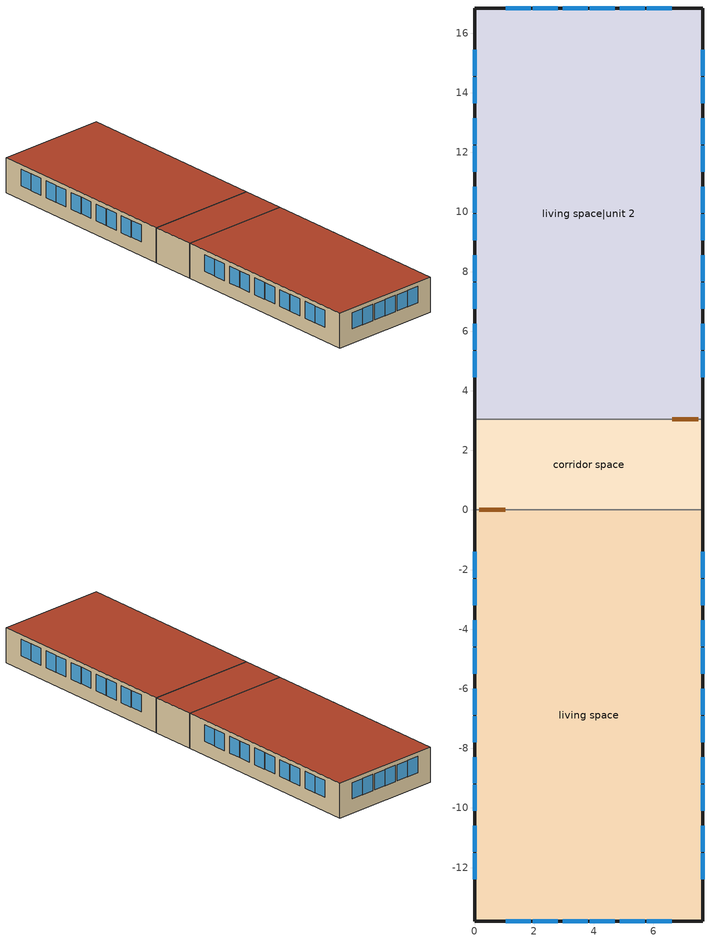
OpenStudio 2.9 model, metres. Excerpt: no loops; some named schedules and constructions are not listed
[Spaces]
living space
 floor foundation (FloorFndGrndFinSlab): 0,-13.8 0,0 7.66,0 7.66,-13.8 z0
 wall outside (WallExtInsFin): 0,0 0,-13.8 7.66,-13.8 7.66,0 z0:2.44
 wall adiabatic (WallIntFinUninsFin): 7.66,0 0,0 z0:2.44
 window (WindowConstruction): 1.05,-13.8 1.89,-13.8 / 1.95,-13.8 2.78,-13.8 / 2.96,-13.8 3.8,-13.8 / 3.86,-13.8 4.7,-13.8 / 4.88,-13.8 5.72,-13.8 / 5.78,-13.8 6.62,-13.8 z1.02:2.13; 0,-1.4 0,-2.27 / 0,-2.33 0,-3.2 / 0,-3.7 0,-4.57 / 0,-4.63 0,-5.5 / 0,-6 0,-6.87 / 0,-6.93 0,-7.8 / 0,-8.3 0,-9.17 / 0,-9.23 0,-10.1 / 0,-10.6 0,-11.47 / 0,-11.53 0,-12.4 / 7.66,-12.4 7.66,-11.53 / 7.66,-11.47 7.66,-10.6 / 7.66,-10.1 7.66,-9.23 / 7.66,-9.17 7.66,-8.3 / 7.66,-7.8 7.66,-6.93 / 7.66,-6.87 7.66,-6 / 7.66,-5.5 7.66,-4.63 / 7.66,-4.57 7.66,-3.7 / 7.66,-3.2 7.66,-2.33 / 7.66,-2.27 7.66,-1.4 z0.97:2.13
 roof outside (RoofFinInsExt): 7.66,-13.8 7.66,0 0,0 0,-13.8 z2.44
living space|unit 2
 floor foundation (FloorFndGrndFinSlab 1): 0,3.05 0,16.84 7.66,16.84 7.66,3.05 z0
 wall outside (WallExtInsFin): 7.66,3.05 7.66,16.84 0,16.84 0,3.05 z0:2.44
 wall adiabatic (WallIntFinUninsFin): 0,3.05 7.66,3.05 z0:2.44
 window (WindowConstruction): 6.62,16.84 5.78,16.84 / 5.72,16.84 4.88,16.84 / 4.7,16.84 3.86,16.84 / 3.8,16.84 2.96,16.84 / 2.78,16.84 1.95,16.84 / 1.89,16.84 1.05,16.84 z1.02:2.13; 0,15.44 0,14.57 / 0,14.51 0,13.64 / 0,13.15 0,12.28 / 0,12.21 0,11.34 / 0,10.85 0,9.98 / 0,9.92 0,9.04 / 0,8.55 0,7.68 / 0,7.62 0,6.75 / 0,6.25 0,5.38 / 0,5.32 0,4.45 / 7.66,4.45 7.66,5.32 / 7.66,5.38 7.66,6.25 / 7.66,6.75 7.66,7.62 / 7.66,7.68 7.66,8.55 / 7.66,9.04 7.66,9.92 / 7.66,9.98 7.66,10.85 / 7.66,11.34 7.66,12.21 / 7.66,12.28 7.66,13.15 / 7.66,13.64 7.66,14.51 / 7.66,14.57 7.66,15.44 z0.97:2.13
 roof outside (RoofFinInsExt): 7.66,3.05 7.66,16.84 0,16.84 0,3.05 z2.44
corridor space
 floor foundation (FloorFndGrndUnfinSlab): 0,0 0,3.05 7.66,3.05 7.66,0 z0
 wall outside (WallExtUninsUnfin): 0,3.05 0,0 / 7.66,0 7.66,3.05 z0:2.44
 wall adiabatic (WallIntUnfinUninsUnfin): 7.66,3.05 0,3.05 / 0,0 7.66,0 z0:2.44
 door inside (UninsDoor): 0.15,0 1.02,0 / 7.51,3.05 6.64,3.05 z0:2.13
 roof outside (RoofUnfinUninsExt): 7.66,0 7.66,3.05 0,3.05 0,0 z2.44
[Schedule:Rule]
res cd electric schedule allday ruleset3: Schedule Ruleset=res cd electric schedule; Rule Order=4; Day Schedule=res cd electric schedule allday3; Apply Sunday=Yes; Apply Monday=Yes; Apply Tuesday=Yes; Apply Wednesday=Yes; Apply Thursday=Yes; Apply Friday=Yes; Apply Saturday=Yes; Date Specification Type=SpecificDates; Specific Month 1=1; Specific Day 1=3; Specific Month 2=1; Specific Day 2=10; Specific Month 3=1; Specific Day 3=17; Specific Month 4=1; Specific Day 4=24; Specific Month 5=1; Specific Day 5=31; Specific Month 6=2; Specific Day 6=7; Specific Month 7=2; Specific Day 7=14; Specific Month 8=2; Specific Day 8=21; Specific Month 9=2; Specific Day 9=28; Specific Month 10=3; Specific Day 10=7; Specific Month 11=3; Specific Day 11=14; Specific Month 12=3; Specific Day 12=21; Specific Month 13=3; Specific Day 13=28; Specific Month 14=4; Specific Day 14=4; Specific Month 15=4; Specific Day 15=11; Specific Month 16=4; Specific Day 16=18; Specific Month 17=4; Specific Day 17=25; Specific Month 18=5; Specific Day 18=2; Specific Month 19=5; Specific Day 19=9; Specific Month 20=5; Specific Day 20=16; Specific Month 21=5; Specific Day 21=23; Specific Month 22=5; Specific Day 22=30; Specific Month 23=6; Specific Day 23=6; Specific Month 24=6; Specific Day 24=13; Specific Month 25=6; Specific Day 25=20; Specific Month 26=6; Specific Day 26=27; Specific Month 27=7; Specific Day 27=4; Specific Month 28=7; Specific Day 28=11; Specific Month 29=7; Specific Day 29=18; Specific Month 30=7; Specific Day 30=25; Specific Month 31=8; Specific Day 31=1; Specific Month 32=8; Specific Day 32=8; Specific Month 33=8; Specific Day 33=15; Specific Month 34=8; Specific Day 34=22; Specific Month 35=8; Specific Day 35=29; Specific Month 36=9; Specific Day 36=5; Specific Month 37=9; Specific Day 37=12; Specific Month 38=9; Specific Day 38=19; Specific Month 39=9; Specific Day 39=26; Specific Month 40=10; Specific Day 40=3; Specific Month 41=10; Specific Day 41=10; Specific Month 42=10; Specific Day 42=17; Specific Month 43=10; Specific Day 43=24; Specific Month 44=10; Specific Day 44=31; Specific Month 45=11; Specific Day 45=7; Specific Month 46=11; Specific Day 46=14; Specific Month 47=11; Specific Day 47=21; Specific Month 48=11; Specific Day 48=28; Specific Month 49=12; Specific Day 49=5; Specific Month 50=12; Specific Day 50=12; Specific Month 51=12; Specific Day 51=19; Specific Month 52=12; Specific Day 52=26
res cd electric schedule allday ruleset4: Schedule Ruleset=res cd electric schedule; Rule Order=3; Day Schedule=res cd electric schedule allday4; Apply Sunday=Yes; Apply Monday=Yes; Apply Tuesday=Yes; Apply Wednesday=Yes; Apply Thursday=Yes; Apply Friday=Yes; Apply Saturday=Yes; Date Specification Type=SpecificDates; Specific Month 1=1; Specific Day 1=4; Specific Month 2=1; Specific Day 2=11; Specific Month 3=1; Specific Day 3=18; Specific Month 4=1; Specific Day 4=25; Specific Month 5=2; Specific Day 5=1; Specific Month 6=2; Specific Day 6=8; Specific Month 7=2; Specific Day 7=15; Specific Month 8=2; Specific Day 8=22; Specific Month 9=3; Specific Day 9=1; Specific Month 10=3; Specific Day 10=8; Specific Month 11=3; Specific Day 11=15; Specific Month 12=3; Specific Day 12=22; Specific Month 13=3; Specific Day 13=29; Specific Month 14=4; Specific Day 14=5; Specific Month 15=4; Specific Day 15=12; Specific Month 16=4; Specific Day 16=19; Specific Month 17=4; Specific Day 17=26; Specific Month 18=5; Specific Day 18=3; Specific Month 19=5; Specific Day 19=10; Specific Month 20=5; Specific Day 20=17; Specific Month 21=5; Specific Day 21=24; Specific Month 22=5; Specific Day 22=31; Specific Month 23=6; Specific Day 23=7; Specific Month 24=6; Specific Day 24=14; Specific Month 25=6; Specific Day 25=21; Specific Month 26=6; Specific Day 26=28; Specific Month 27=7; Specific Day 27=5; Specific Month 28=7; Specific Day 28=12; Specific Month 29=7; Specific Day 29=19; Specific Month 30=7; Specific Day 30=26; Specific Month 31=8; Specific Day 31=2; Specific Month 32=8; Specific Day 32=9; Specific Month 33=8; Specific Day 33=16; Specific Month 34=8; Specific Day 34=23; Specific Month 35=8; Specific Day 35=30; Specific Month 36=9; Specific Day 36=6; Specific Month 37=9; Specific Day 37=13; Specific Month 38=9; Specific Day 38=20; Specific Month 39=9; Specific Day 39=27; Specific Month 40=10; Specific Day 40=4; Specific Month 41=10; Specific Day 41=11; Specific Month 42=10; Specific Day 42=18; Specific Month 43=10; Specific Day 43=25; Specific Month 44=11; Specific Day 44=1; Specific Month 45=11; Specific Day 45=8; Specific Month 46=11; Specific Day 46=15; Specific Month 47=11; Specific Day 47=22; Specific Month 48=11; Specific Day 48=29; Specific Month 49=12; Specific Day 49=6; Specific Month 50=12; Specific Day 50=13; Specific Month 51=12; Specific Day 51=20; Specific Month 52=12; Specific Day 52=27
res cd electric schedule allday ruleset5: Schedule Ruleset=res cd electric schedule; Rule Order=2; Day Schedule=res cd electric schedule allday5; Apply Sunday=Yes; Apply Monday=Yes; Apply Tuesday=Yes; Apply Wednesday=Yes; Apply Thursday=Yes; Apply Friday=Yes; Apply Saturday=Yes; Date Specification Type=SpecificDates; Specific Month 1=1; Specific Day 1=5; Specific Month 2=1; Specific Day 2=12; Specific Month 3=1; Specific Day 3=19; Specific Month 4=1; Specific Day 4=26; Specific Month 5=2; Specific Day 5=2; Specific Month 6=2; Specific Day 6=9; Specific Month 7=2; Specific Day 7=16; Specific Month 8=2; Specific Day 8=23; Specific Month 9=3; Specific Day 9=2; Specific Month 10=3; Specific Day 10=9; Specific Month 11=3; Specific Day 11=16; Specific Month 12=3; Specific Day 12=23; Specific Month 13=3; Specific Day 13=30; Specific Month 14=4; Specific Day 14=6; Specific Month 15=4; Specific Day 15=13; Specific Month 16=4; Specific Day 16=20; Specific Month 17=4; Specific Day 17=27; Specific Month 18=5; Specific Day 18=4; Specific Month 19=5; Specific Day 19=11; Specific Month 20=5; Specific Day 20=18; Specific Month 21=5; Specific Day 21=25; Specific Month 22=6; Specific Day 22=1; Specific Month 23=6; Specific Day 23=8; Specific Month 24=6; Specific Day 24=15; Specific Month 25=6; Specific Day 25=22; Specific Month 26=6; Specific Day 26=29; Specific Month 27=7; Specific Day 27=6; Specific Month 28=7; Specific Day 28=13; Specific Month 29=7; Specific Day 29=20; Specific Month 30=7; Specific Day 30=27; Specific Month 31=8; Specific Day 31=3; Specific Month 32=8; Specific Day 32=10; Specific Month 33=8; Specific Day 33=17; Specific Month 34=8; Specific Day 34=24; Specific Month 35=8; Specific Day 35=31; Specific Month 36=9; Specific Day 36=7; Specific Month 37=9; Specific Day 37=14; Specific Month 38=9; Specific Day 38=21; Specific Month 39=9; Specific Day 39=28; Specific Month 40=10; Specific Day 40=5; Specific Month 41=10; Specific Day 41=12; Specific Month 42=10; Specific Day 42=19; Specific Month 43=10; Specific Day 43=26; Specific Month 44=11; Specific Day 44=2; Specific Month 45=11; Specific Day 45=9; Specific Month 46=11; Specific Day 46=16; Specific Month 47=11; Specific Day 47=23; Specific Month 48=11; Specific Day 48=30; Specific Month 49=12; Specific Day 49=7; Specific Month 50=12; Specific Day 50=14; Specific Month 51=12; Specific Day 51=21; Specific Month 52=12; Specific Day 52=28
res cd electric schedule allday ruleset6: Schedule Ruleset=res cd electric schedule; Rule Order=1; Day Schedule=res cd electric schedule allday6; Apply Sunday=Yes; Apply Monday=Yes; Apply Tuesday=Yes; Apply Wednesday=Yes; Apply Thursday=Yes; Apply Friday=Yes; Apply Saturday=Yes; Date Specification Type=SpecificDates; Specific Month 1=1; Specific Day 1=6; Specific Month 2=1; Specific Day 2=13; Specific Month 3=1; Specific Day 3=20; Specific Month 4=1; Specific Day 4=27; Specific Month 5=2; Specific Day 5=3; Specific Month 6=2; Specific Day 6=10; Specific Month 7=2; Specific Day 7=17; Specific Month 8=2; Specific Day 8=24; Specific Month 9=3; Specific Day 9=3; Specific Month 10=3; Specific Day 10=10; Specific Month 11=3; Specific Day 11=17; Specific Month 12=3; Specific Day 12=24; Specific Month 13=3; Specific Day 13=31; Specific Month 14=4; Specific Day 14=7; Specific Month 15=4; Specific Day 15=14; Specific Month 16=4; Specific Day 16=21; Specific Month 17=4; Specific Day 17=28; Specific Month 18=5; Specific Day 18=5; Specific Month 19=5; Specific Day 19=12; Specific Month 20=5; Specific Day 20=19; Specific Month 21=5; Specific Day 21=26; Specific Month 22=6; Specific Day 22=2; Specific Month 23=6; Specific Day 23=9; Specific Month 24=6; Specific Day 24=16; Specific Month 25=6; Specific Day 25=23; Specific Month 26=6; Specific Day 26=30; Specific Month 27=7; Specific Day 27=7; Specific Month 28=7; Specific Day 28=14; Specific Month 29=7; Specific Day 29=21; Specific Month 30=7; Specific Day 30=28; Specific Month 31=8; Specific Day 31=4; Specific Month 32=8; Specific Day 32=11; Specific Month 33=8; Specific Day 33=18; Specific Month 34=8; Specific Day 34=25; Specific Month 35=9; Specific Day 35=1; Specific Month 36=9; Specific Day 36=8; Specific Month 37=9; Specific Day 37=15; Specific Month 38=9; Specific Day 38=22; Specific Month 39=9; Specific Day 39=29; Specific Month 40=10; Specific Day 40=6; Specific Month 41=10; Specific Day 41=13; Specific Month 42=10; Specific Day 42=20; Specific Month 43=10; Specific Day 43=27; Specific Month 44=11; Specific Day 44=3; Specific Month 45=11; Specific Day 45=10; Specific Month 46=11; Specific Day 46=17; Specific Month 47=11; Specific Day 47=24; Specific Month 48=12; Specific Day 48=1; Specific Month 49=12; Specific Day 49=8; Specific Month 50=12; Specific Day 50=15; Specific Month 51=12; Specific Day 51=22; Specific Month 52=12; Specific Day 52=29
res cd electric schedule allday ruleset7: Schedule Ruleset=res cd electric schedule; Rule Order=0; Day Schedule=res cd electric schedule allday7; Apply Sunday=Yes; Apply Monday=Yes; Apply Tuesday=Yes; Apply Wednesday=Yes; Apply Thursday=Yes; Apply Friday=Yes; Apply Saturday=Yes; Date Specification Type=SpecificDates; Specific Month 1=1; Specific Day 1=7; Specific Month 2=1; Specific Day 2=14; Specific Month 3=1; Specific Day 3=21; Specific Month 4=1; Specific Day 4=28; Specific Month 5=2; Specific Day 5=4; Specific Month 6=2; Specific Day 6=11; Specific Month 7=2; Specific Day 7=18; Specific Month 8=2; Specific Day 8=25; Specific Month 9=3; Specific Day 9=4; Specific Month 10=3; Specific Day 10=11; Specific Month 11=3; Specific Day 11=18; Specific Month 12=3; Specific Day 12=25; Specific Month 13=4; Specific Day 13=1; Specific Month 14=4; Specific Day 14=8; Specific Month 15=4; Specific Day 15=15; Specific Month 16=4; Specific Day 16=22; Specific Month 17=4; Specific Day 17=29; Specific Month 18=5; Specific Day 18=6; Specific Month 19=5; Specific Day 19=13; Specific Month 20=5; Specific Day 20=20; Specific Month 21=5; Specific Day 21=27; Specific Month 22=6; Specific Day 22=3; Specific Month 23=6; Specific Day 23=10; Specific Month 24=6; Specific Day 24=17; Specific Month 25=6; Specific Day 25=24; Specific Month 26=7; Specific Day 26=1; Specific Month 27=7; Specific Day 27=8; Specific Month 28=7; Specific Day 28=15; Specific Month 29=7; Specific Day 29=22; Specific Month 30=7; Specific Day 30=29; Specific Month 31=8; Specific Day 31=5; Specific Month 32=8; Specific Day 32=12; Specific Month 33=8; Specific Day 33=19; Specific Month 34=8; Specific Day 34=26; Specific Month 35=9; Specific Day 35=2; Specific Month 36=9; Specific Day 36=9; Specific Month 37=9; Specific Day 37=16; Specific Month 38=9; Specific Day 38=23; Specific Month 39=9; Specific Day 39=30; Specific Month 40=10; Specific Day 40=7; Specific Month 41=10; Specific Day 41=14; Specific Month 42=10; Specific Day 42=21; Specific Month 43=10; Specific Day 43=28; Specific Month 44=11; Specific Day 44=4; Specific Month 45=11; Specific Day 45=11; Specific Month 46=11; Specific Day 46=18; Specific Month 47=11; Specific Day 47=25; Specific Month 48=12; Specific Day 48=2; Specific Month 49=12; Specific Day 49=9; Specific Month 50=12; Specific Day 50=16; Specific Month 51=12; Specific Day 51=23; Specific Month 52=12; Specific Day 52=30
res range electric|false schedule weekday rule1: Schedule Ruleset=res range electric|false schedule; Rule Order=23; Day Schedule=res range electric|false schedule weekday1; Apply Monday=Yes; Apply Tuesday=Yes; Apply Wednesday=Yes; Apply Thursday=Yes; Apply Friday=Yes; Date Specification Type=DateRange; Start Month=1; Start Day=1; End Month=1; End Day=31
res range electric|false schedule weekend rule1: Schedule Ruleset=res range electric|false schedule; Rule Order=22; Day Schedule=res range electric|false schedule weekend1; Apply Sunday=Yes; Apply Saturday=Yes; Date Specification Type=DateRange; Start Month=1; Start Day=1; End Month=1; End Day=31
res range electric|false schedule weekday rule2: Schedule Ruleset=res range electric|false schedule; Rule Order=21; Day Schedule=res range electric|false schedule weekday2; Apply Monday=Yes; Apply Tuesday=Yes; Apply Wednesday=Yes; Apply Thursday=Yes; Apply Friday=Yes; Date Specification Type=DateRange; Start Month=2; Start Day=1; End Month=2; End Day=28
res range electric|false schedule weekend rule2: Schedule Ruleset=res range electric|false schedule; Rule Order=20; Day Schedule=res range electric|false schedule weekend2; Apply Sunday=Yes; Apply Saturday=Yes; Date Specification Type=DateRange; Start Month=2; Start Day=1; End Month=2; End Day=28
res range electric|false schedule weekday rule3: Schedule Ruleset=res range electric|false schedule; Rule Order=19; Day Schedule=res range electric|false schedule weekday3; Apply Monday=Yes; Apply Tuesday=Yes; Apply Wednesday=Yes; Apply Thursday=Yes; Apply Friday=Yes; Date Specification Type=DateRange; Start Month=3; Start Day=1; End Month=3; End Day=31
res range electric|false schedule weekend rule3: Schedule Ruleset=res range electric|false schedule; Rule Order=18; Day Schedule=res range electric|false schedule weekend3; Apply Sunday=Yes; Apply Saturday=Yes; Date Specification Type=DateRange; Start Month=3; Start Day=1; End Month=3; End Day=31
res range electric|false schedule weekday rule4: Schedule Ruleset=res range electric|false schedule; Rule Order=17; Day Schedule=res range electric|false schedule weekday4; Apply Monday=Yes; Apply Tuesday=Yes; Apply Wednesday=Yes; Apply Thursday=Yes; Apply Friday=Yes; Date Specification Type=DateRange; Start Month=4; Start Day=1; End Month=4; End Day=30
res range electric|false schedule weekend rule4: Schedule Ruleset=res range electric|false schedule; Rule Order=16; Day Schedule=res range electric|false schedule weekend4; Apply Sunday=Yes; Apply Saturday=Yes; Date Specification Type=DateRange; Start Month=4; Start Day=1; End Month=4; End Day=30
res range electric|false schedule weekday rule5: Schedule Ruleset=res range electric|false schedule; Rule Order=15; Day Schedule=res range electric|false schedule weekday5; Apply Monday=Yes; Apply Tuesday=Yes; Apply Wednesday=Yes; Apply Thursday=Yes; Apply Friday=Yes; Date Specification Type=DateRange; Start Month=5; Start Day=1; End Month=5; End Day=31
res range electric|false schedule weekend rule5: Schedule Ruleset=res range electric|false schedule; Rule Order=14; Day Schedule=res range electric|false schedule weekend5; Apply Sunday=Yes; Apply Saturday=Yes; Date Specification Type=DateRange; Start Month=5; Start Day=1; End Month=5; End Day=31
res range electric|false schedule weekday rule6: Schedule Ruleset=res range electric|false schedule; Rule Order=13; Day Schedule=res range electric|false schedule weekday6; Apply Monday=Yes; Apply Tuesday=Yes; Apply Wednesday=Yes; Apply Thursday=Yes; Apply Friday=Yes; Date Specification Type=DateRange; Start Month=6; Start Day=1; End Month=6; End Day=30
res range electric|false schedule weekend rule6: Schedule Ruleset=res range electric|false schedule; Rule Order=12; Day Schedule=res range electric|false schedule weekend6; Apply Sunday=Yes; Apply Saturday=Yes; Date Specification Type=DateRange; Start Month=6; Start Day=1; End Month=6; End Day=30
res range electric|false schedule weekday rule7: Schedule Ruleset=res range electric|false schedule; Rule Order=11; Day Schedule=res range electric|false schedule weekday7; Apply Monday=Yes; Apply Tuesday=Yes; Apply Wednesday=Yes; Apply Thursday=Yes; Apply Friday=Yes; Date Specification Type=DateRange; Start Month=7; Start Day=1; End Month=7; End Day=31
res range electric|false schedule weekend rule7: Schedule Ruleset=res range electric|false schedule; Rule Order=10; Day Schedule=res range electric|false schedule weekend7; Apply Sunday=Yes; Apply Saturday=Yes; Date Specification Type=DateRange; Start Month=7; Start Day=1; End Month=7; End Day=31
res range electric|false schedule weekday rule8: Schedule Ruleset=res range electric|false schedule; Rule Order=9; Day Schedule=res range electric|false schedule weekday8; Apply Monday=Yes; Apply Tuesday=Yes; Apply Wednesday=Yes; Apply Thursday=Yes; Apply Friday=Yes; Date Specification Type=DateRange; Start Month=8; Start Day=1; End Month=8; End Day=31
res range electric|false schedule weekend rule8: Schedule Ruleset=res range electric|false schedule; Rule Order=8; Day Schedule=res range electric|false schedule weekend8; Apply Sunday=Yes; Apply Saturday=Yes; Date Specification Type=DateRange; Start Month=8; Start Day=1; End Month=8; End Day=31
res range electric|false schedule weekday rule9: Schedule Ruleset=res range electric|false schedule; Rule Order=7; Day Schedule=res range electric|false schedule weekday9; Apply Monday=Yes; Apply Tuesday=Yes; Apply Wednesday=Yes; Apply Thursday=Yes; Apply Friday=Yes; Date Specification Type=DateRange; Start Month=9; Start Day=1; End Month=9; End Day=30
res range electric|false schedule weekend rule9: Schedule Ruleset=res range electric|false schedule; Rule Order=6; Day Schedule=res range electric|false schedule weekend9; Apply Sunday=Yes; Apply Saturday=Yes; Date Specification Type=DateRange; Start Month=9; Start Day=1; End Month=9; End Day=30
res range electric|false schedule weekday rule10: Schedule Ruleset=res range electric|false schedule; Rule Order=5; Day Schedule=res range electric|false schedule weekday10; Apply Monday=Yes; Apply Tuesday=Yes; Apply Wednesday=Yes; Apply Thursday=Yes; Apply Friday=Yes; Date Specification Type=DateRange; Start Month=10; Start Day=1; End Month=10; End Day=31
res range electric|false schedule weekend rule10: Schedule Ruleset=res range electric|false schedule; Rule Order=4; Day Schedule=res range electric|false schedule weekend10; Apply Sunday=Yes; Apply Saturday=Yes; Date Specification Type=DateRange; Start Month=10; Start Day=1; End Month=10; End Day=31
res range electric|false schedule weekday rule11: Schedule Ruleset=res range electric|false schedule; Rule Order=3; Day Schedule=res range electric|false schedule weekday11; Apply Monday=Yes; Apply Tuesday=Yes; Apply Wednesday=Yes; Apply Thursday=Yes; Apply Friday=Yes; Date Specification Type=DateRange; Start Month=11; Start Day=1; End Month=11; End Day=30
res range electric|false schedule weekend rule11: Schedule Ruleset=res range electric|false schedule; Rule Order=2; Day Schedule=res range electric|false schedule weekend11; Apply Sunday=Yes; Apply Saturday=Yes; Date Specification Type=DateRange; Start Month=11; Start Day=1; End Month=11; End Day=30
res range electric|false schedule weekday rule12: Schedule Ruleset=res range electric|false schedule; Rule Order=1; Day Schedule=res range electric|false schedule weekday12; Apply Monday=Yes; Apply Tuesday=Yes; Apply Wednesday=Yes; Apply Thursday=Yes; Apply Friday=Yes; Date Specification Type=DateRange; Start Month=12; Start Day=1; End Month=12; End Day=31
res range electric|false schedule weekend rule12: Schedule Ruleset=res range electric|false schedule; Rule Order=0; Day Schedule=res range electric|false schedule weekend12; Apply Sunday=Yes; Apply Saturday=Yes; Date Specification Type=DateRange; Start Month=12; Start Day=1; End Month=12; End Day=31
res lighting interior allday rule1: Schedule Ruleset=res lighting interior; Rule Order=11; Day Schedule=res lighting interior allday1; Apply Sunday=Yes; Apply Monday=Yes; Apply Tuesday=Yes; Apply Wednesday=Yes; Apply Thursday=Yes; Apply Friday=Yes; Apply Saturday=Yes; Date Specification Type=DateRange; Start Month=1; Start Day=1; End Month=1; End Day=31
res lighting interior allday rule2: Schedule Ruleset=res lighting interior; Rule Order=10; Day Schedule=res lighting interior allday2; Apply Sunday=Yes; Apply Monday=Yes; Apply Tuesday=Yes; Apply Wednesday=Yes; Apply Thursday=Yes; Apply Friday=Yes; Apply Saturday=Yes; Date Specification Type=DateRange; Start Month=2; Start Day=1; End Month=2; End Day=28
res lighting interior allday rule3: Schedule Ruleset=res lighting interior; Rule Order=9; Day Schedule=res lighting interior allday3; Apply Sunday=Yes; Apply Monday=Yes; Apply Tuesday=Yes; Apply Wednesday=Yes; Apply Thursday=Yes; Apply Friday=Yes; Apply Saturday=Yes; Date Specification Type=DateRange; Start Month=3; Start Day=1; End Month=3; End Day=31
res lighting interior allday rule4: Schedule Ruleset=res lighting interior; Rule Order=8; Day Schedule=res lighting interior allday4; Apply Sunday=Yes; Apply Monday=Yes; Apply Tuesday=Yes; Apply Wednesday=Yes; Apply Thursday=Yes; Apply Friday=Yes; Apply Saturday=Yes; Date Specification Type=DateRange; Start Month=4; Start Day=1; End Month=4; End Day=30
res lighting interior allday rule5: Schedule Ruleset=res lighting interior; Rule Order=7; Day Schedule=res lighting interior allday5; Apply Sunday=Yes; Apply Monday=Yes; Apply Tuesday=Yes; Apply Wednesday=Yes; Apply Thursday=Yes; Apply Friday=Yes; Apply Saturday=Yes; Date Specification Type=DateRange; Start Month=5; Start Day=1; End Month=5; End Day=31
res lighting interior allday rule6: Schedule Ruleset=res lighting interior; Rule Order=6; Day Schedule=res lighting interior allday6; Apply Sunday=Yes; Apply Monday=Yes; Apply Tuesday=Yes; Apply Wednesday=Yes; Apply Thursday=Yes; Apply Friday=Yes; Apply Saturday=Yes; Date Specification Type=DateRange; Start Month=6; Start Day=1; End Month=6; End Day=30
res lighting interior allday rule7: Schedule Ruleset=res lighting interior; Rule Order=5; Day Schedule=res lighting interior allday7; Apply Sunday=Yes; Apply Monday=Yes; Apply Tuesday=Yes; Apply Wednesday=Yes; Apply Thursday=Yes; Apply Friday=Yes; Apply Saturday=Yes; Date Specification Type=DateRange; Start Month=7; Start Day=1; End Month=7; End Day=31
res lighting interior allday rule8: Schedule Ruleset=res lighting interior; Rule Order=4; Day Schedule=res lighting interior allday8; Apply Sunday=Yes; Apply Monday=Yes; Apply Tuesday=Yes; Apply Wednesday=Yes; Apply Thursday=Yes; Apply Friday=Yes; Apply Saturday=Yes; Date Specification Type=DateRange; Start Month=8; Start Day=1; End Month=8; End Day=31
res lighting interior allday rule9: Schedule Ruleset=res lighting interior; Rule Order=3; Day Schedule=res lighting interior allday9; Apply Sunday=Yes; Apply Monday=Yes; Apply Tuesday=Yes; Apply Wednesday=Yes; Apply Thursday=Yes; Apply Friday=Yes; Apply Saturday=Yes; Date Specification Type=DateRange; Start Month=9; Start Day=1; End Month=9; End Day=30
res lighting interior allday rule10: Schedule Ruleset=res lighting interior; Rule Order=2; Day Schedule=res lighting interior allday10; Apply Sunday=Yes; Apply Monday=Yes; Apply Tuesday=Yes; Apply Wednesday=Yes; Apply Thursday=Yes; Apply Friday=Yes; Apply Saturday=Yes; Date Specification Type=DateRange; Start Month=10; Start Day=1; End Month=10; End Day=31
res lighting interior allday rule11: Schedule Ruleset=res lighting interior; Rule Order=1; Day Schedule=res lighting interior allday11; Apply Sunday=Yes; Apply Monday=Yes; Apply Tuesday=Yes; Apply Wednesday=Yes; Apply Thursday=Yes; Apply Friday=Yes; Apply Saturday=Yes; Date Specification Type=DateRange; Start Month=11; Start Day=1; End Month=11; End Day=30
res lighting interior allday rule12: Schedule Ruleset=res lighting interior; Rule Order=0; Day Schedule=res lighting interior allday12; Apply Sunday=Yes; Apply Monday=Yes; Apply Tuesday=Yes; Apply Wednesday=Yes; Apply Thursday=Yes; Apply Friday=Yes; Apply Saturday=Yes; Date Specification Type=DateRange; Start Month=12; Start Day=1; End Month=12; End Day=31
res lighting exterior weekday rule1: Schedule Ruleset=res lighting exterior; Rule Order=23; Day Schedule=res lighting exterior weekday1; Apply Monday=Yes; Apply Tuesday=Yes; Apply Wednesday=Yes; Apply Thursday=Yes; Apply Friday=Yes; Date Specification Type=DateRange; Start Month=1; Start Day=1; End Month=1; End Day=31
res lighting exterior weekend rule1: Schedule Ruleset=res lighting exterior; Rule Order=22; Day Schedule=res lighting exterior weekend1; Apply Sunday=Yes; Apply Saturday=Yes; Date Specification Type=DateRange; Start Month=1; Start Day=1; End Month=1; End Day=31
res lighting exterior weekday rule2: Schedule Ruleset=res lighting exterior; Rule Order=21; Day Schedule=res lighting exterior weekday2; Apply Monday=Yes; Apply Tuesday=Yes; Apply Wednesday=Yes; Apply Thursday=Yes; Apply Friday=Yes; Date Specification Type=DateRange; Start Month=2; Start Day=1; End Month=2; End Day=28
res lighting exterior weekend rule2: Schedule Ruleset=res lighting exterior; Rule Order=20; Day Schedule=res lighting exterior weekend2; Apply Sunday=Yes; Apply Saturday=Yes; Date Specification Type=DateRange; Start Month=2; Start Day=1; End Month=2; End Day=28
res lighting exterior weekday rule3: Schedule Ruleset=res lighting exterior; Rule Order=19; Day Schedule=res lighting exterior weekday3; Apply Monday=Yes; Apply Tuesday=Yes; Apply Wednesday=Yes; Apply Thursday=Yes; Apply Friday=Yes; Date Specification Type=DateRange; Start Month=3; Start Day=1; End Month=3; End Day=31
res lighting exterior weekend rule3: Schedule Ruleset=res lighting exterior; Rule Order=18; Day Schedule=res lighting exterior weekend3; Apply Sunday=Yes; Apply Saturday=Yes; Date Specification Type=DateRange; Start Month=3; Start Day=1; End Month=3; End Day=31
res lighting exterior weekday rule4: Schedule Ruleset=res lighting exterior; Rule Order=17; Day Schedule=res lighting exterior weekday4; Apply Monday=Yes; Apply Tuesday=Yes; Apply Wednesday=Yes; Apply Thursday=Yes; Apply Friday=Yes; Date Specification Type=DateRange; Start Month=4; Start Day=1; End Month=4; End Day=30
res lighting exterior weekend rule4: Schedule Ruleset=res lighting exterior; Rule Order=16; Day Schedule=res lighting exterior weekend4; Apply Sunday=Yes; Apply Saturday=Yes; Date Specification Type=DateRange; Start Month=4; Start Day=1; End Month=4; End Day=30
res lighting exterior weekday rule5: Schedule Ruleset=res lighting exterior; Rule Order=15; Day Schedule=res lighting exterior weekday5; Apply Monday=Yes; Apply Tuesday=Yes; Apply Wednesday=Yes; Apply Thursday=Yes; Apply Friday=Yes; Date Specification Type=DateRange; Start Month=5; Start Day=1; End Month=5; End Day=31
res lighting exterior weekend rule5: Schedule Ruleset=res lighting exterior; Rule Order=14; Day Schedule=res lighting exterior weekend5; Apply Sunday=Yes; Apply Saturday=Yes; Date Specification Type=DateRange; Start Month=5; Start Day=1; End Month=5; End Day=31
res lighting exterior weekday rule6: Schedule Ruleset=res lighting exterior; Rule Order=13; Day Schedule=res lighting exterior weekday6; Apply Monday=Yes; Apply Tuesday=Yes; Apply Wednesday=Yes; Apply Thursday=Yes; Apply Friday=Yes; Date Specification Type=DateRange; Start Month=6; Start Day=1; End Month=6; End Day=30
res lighting exterior weekend rule6: Schedule Ruleset=res lighting exterior; Rule Order=12; Day Schedule=res lighting exterior weekend6; Apply Sunday=Yes; Apply Saturday=Yes; Date Specification Type=DateRange; Start Month=6; Start Day=1; End Month=6; End Day=30
res lighting exterior weekday rule7: Schedule Ruleset=res lighting exterior; Rule Order=11; Day Schedule=res lighting exterior weekday7; Apply Monday=Yes; Apply Tuesday=Yes; Apply Wednesday=Yes; Apply Thursday=Yes; Apply Friday=Yes; Date Specification Type=DateRange; Start Month=7; Start Day=1; End Month=7; End Day=31
res lighting exterior weekend rule7: Schedule Ruleset=res lighting exterior; Rule Order=10; Day Schedule=res lighting exterior weekend7; Apply Sunday=Yes; Apply Saturday=Yes; Date Specification Type=DateRange; Start Month=7; Start Day=1; End Month=7; End Day=31
res lighting exterior weekday rule8: Schedule Ruleset=res lighting exterior; Rule Order=9; Day Schedule=res lighting exterior weekday8; Apply Monday=Yes; Apply Tuesday=Yes; Apply Wednesday=Yes; Apply Thursday=Yes; Apply Friday=Yes; Date Specification Type=DateRange; Start Month=8; Start Day=1; End Month=8; End Day=31
res lighting exterior weekend rule8: Schedule Ruleset=res lighting exterior; Rule Order=8; Day Schedule=res lighting exterior weekend8; Apply Sunday=Yes; Apply Saturday=Yes; Date Specification Type=DateRange; Start Month=8; Start Day=1; End Month=8; End Day=31
res lighting exterior weekday rule9: Schedule Ruleset=res lighting exterior; Rule Order=7; Day Schedule=res lighting exterior weekday9; Apply Monday=Yes; Apply Tuesday=Yes; Apply Wednesday=Yes; Apply Thursday=Yes; Apply Friday=Yes; Date Specification Type=DateRange; Start Month=9; Start Day=1; End Month=9; End Day=30
res lighting exterior weekend rule9: Schedule Ruleset=res lighting exterior; Rule Order=6; Day Schedule=res lighting exterior weekend9; Apply Sunday=Yes; Apply Saturday=Yes; Date Specification Type=DateRange; Start Month=9; Start Day=1; End Month=9; End Day=30
res lighting exterior weekday rule10: Schedule Ruleset=res lighting exterior; Rule Order=5; Day Schedule=res lighting exterior weekday10; Apply Monday=Yes; Apply Tuesday=Yes; Apply Wednesday=Yes; Apply Thursday=Yes; Apply Friday=Yes; Date Specification Type=DateRange; Start Month=10; Start Day=1; End Month=10; End Day=31
res lighting exterior weekend rule10: Schedule Ruleset=res lighting exterior; Rule Order=4; Day Schedule=res lighting exterior weekend10; Apply Sunday=Yes; Apply Saturday=Yes; Date Specification Type=DateRange; Start Month=10; Start Day=1; End Month=10; End Day=31
res lighting exterior weekday rule11: Schedule Ruleset=res lighting exterior; Rule Order=3; Day Schedule=res lighting exterior weekday11; Apply Monday=Yes; Apply Tuesday=Yes; Apply Wednesday=Yes; Apply Thursday=Yes; Apply Friday=Yes; Date Specification Type=DateRange; Start Month=11; Start Day=1; End Month=11; End Day=30
res lighting exterior weekend rule11: Schedule Ruleset=res lighting exterior; Rule Order=2; Day Schedule=res lighting exterior weekend11; Apply Sunday=Yes; Apply Saturday=Yes; Date Specification Type=DateRange; Start Month=11; Start Day=1; End Month=11; End Day=30
res lighting exterior weekday rule12: Schedule Ruleset=res lighting exterior; Rule Order=1; Day Schedule=res lighting exterior weekday12; Apply Monday=Yes; Apply Tuesday=Yes; Apply Wednesday=Yes; Apply Thursday=Yes; Apply Friday=Yes; Date Specification Type=DateRange; Start Month=12; Start Day=1; End Month=12; End Day=31
res lighting exterior weekend rule12: Schedule Ruleset=res lighting exterior; Rule Order=0; Day Schedule=res lighting exterior weekend12; Apply Sunday=Yes; Apply Saturday=Yes; Date Specification Type=DateRange; Start Month=12; Start Day=1; End Month=12; End Day=31
res misc plug loads schedule allday rule1: Schedule Ruleset=res misc plug loads schedule; Rule Order=11; Day Schedule=res misc plug loads schedule allday1; Apply Sunday=Yes; Apply Monday=Yes; Apply Tuesday=Yes; Apply Wednesday=Yes; Apply Thursday=Yes; Apply Friday=Yes; Apply Saturday=Yes; Date Specification Type=DateRange; Start Month=1; Start Day=1; End Month=1; End Day=31
res misc plug loads schedule allday rule2: Schedule Ruleset=res misc plug loads schedule; Rule Order=10; Day Schedule=res misc plug loads schedule allday2; Apply Sunday=Yes; Apply Monday=Yes; Apply Tuesday=Yes; Apply Wednesday=Yes; Apply Thursday=Yes; Apply Friday=Yes; Apply Saturday=Yes; Date Specification Type=DateRange; Start Month=2; Start Day=1; End Month=2; End Day=28
res misc plug loads schedule allday rule3: Schedule Ruleset=res misc plug loads schedule; Rule Order=9; Day Schedule=res misc plug loads schedule allday3; Apply Sunday=Yes; Apply Monday=Yes; Apply Tuesday=Yes; Apply Wednesday=Yes; Apply Thursday=Yes; Apply Friday=Yes; Apply Saturday=Yes; Date Specification Type=DateRange; Start Month=3; Start Day=1; End Month=3; End Day=31
res misc plug loads schedule allday rule4: Schedule Ruleset=res misc plug loads schedule; Rule Order=8; Day Schedule=res misc plug loads schedule allday4; Apply Sunday=Yes; Apply Monday=Yes; Apply Tuesday=Yes; Apply Wednesday=Yes; Apply Thursday=Yes; Apply Friday=Yes; Apply Saturday=Yes; Date Specification Type=DateRange; Start Month=4; Start Day=1; End Month=4; End Day=30
res misc plug loads schedule allday rule5: Schedule Ruleset=res misc plug loads schedule; Rule Order=7; Day Schedule=res misc plug loads schedule allday5; Apply Sunday=Yes; Apply Monday=Yes; Apply Tuesday=Yes; Apply Wednesday=Yes; Apply Thursday=Yes; Apply Friday=Yes; Apply Saturday=Yes; Date Specification Type=DateRange; Start Month=5; Start Day=1; End Month=5; End Day=31
res misc plug loads schedule allday rule6: Schedule Ruleset=res misc plug loads schedule; Rule Order=6; Day Schedule=res misc plug loads schedule allday6; Apply Sunday=Yes; Apply Monday=Yes; Apply Tuesday=Yes; Apply Wednesday=Yes; Apply Thursday=Yes; Apply Friday=Yes; Apply Saturday=Yes; Date Specification Type=DateRange; Start Month=6; Start Day=1; End Month=6; End Day=30
res misc plug loads schedule allday rule7: Schedule Ruleset=res misc plug loads schedule; Rule Order=5; Day Schedule=res misc plug loads schedule allday7; Apply Sunday=Yes; Apply Monday=Yes; Apply Tuesday=Yes; Apply Wednesday=Yes; Apply Thursday=Yes; Apply Friday=Yes; Apply Saturday=Yes; Date Specification Type=DateRange; Start Month=7; Start Day=1; End Month=7; End Day=31
res misc plug loads schedule allday rule8: Schedule Ruleset=res misc plug loads schedule; Rule Order=4; Day Schedule=res misc plug loads schedule allday8; Apply Sunday=Yes; Apply Monday=Yes; Apply Tuesday=Yes; Apply Wednesday=Yes; Apply Thursday=Yes; Apply Friday=Yes; Apply Saturday=Yes; Date Specification Type=DateRange; Start Month=8; Start Day=1; End Month=8; End Day=31
res misc plug loads schedule allday rule9: Schedule Ruleset=res misc plug loads schedule; Rule Order=3; Day Schedule=res misc plug loads schedule allday9; Apply Sunday=Yes; Apply Monday=Yes; Apply Tuesday=Yes; Apply Wednesday=Yes; Apply Thursday=Yes; Apply Friday=Yes; Apply Saturday=Yes; Date Specification Type=DateRange; Start Month=9; Start Day=1; End Month=9; End Day=30
res misc plug loads schedule allday rule10: Schedule Ruleset=res misc plug loads schedule; Rule Order=2; Day Schedule=res misc plug loads schedule allday10; Apply Sunday=Yes; Apply Monday=Yes; Apply Tuesday=Yes; Apply Wednesday=Yes; Apply Thursday=Yes; Apply Friday=Yes; Apply Saturday=Yes; Date Specification Type=DateRange; Start Month=10; Start Day=1; End Month=10; End Day=31
res misc plug loads schedule allday rule11: Schedule Ruleset=res misc plug loads schedule; Rule Order=1; Day Schedule=res misc plug loads schedule allday11; Apply Sunday=Yes; Apply Monday=Yes; Apply Tuesday=Yes; Apply Wednesday=Yes; Apply Thursday=Yes; Apply Friday=Yes; Apply Saturday=Yes; Date Specification Type=DateRange; Start Month=11; Start Day=1; End Month=11; End Day=30
res misc plug loads schedule allday rule12: Schedule Ruleset=res misc plug loads schedule; Rule Order=0; Day Schedule=res misc plug loads schedule allday12; Apply Sunday=Yes; Apply Monday=Yes; Apply Tuesday=Yes; Apply Wednesday=Yes; Apply Thursday=Yes; Apply Friday=Yes; Apply Saturday=Yes; Date Specification Type=DateRange; Start Month=12; Start Day=1; End Month=12; End Day=31
res mv_1 dryer exhaust schedule allday ruleset6: Schedule Ruleset=res mv_1 dryer exhaust schedule; Rule Order=1; Day Schedule=res mv_1 dryer exhaust schedule allday6; Apply Sunday=Yes; Apply Monday=Yes; Apply Tuesday=Yes; Apply Wednesday=Yes; Apply Thursday=Yes; Apply Friday=Yes; Apply Saturday=Yes; Date Specification Type=SpecificDates; Specific Month 1=1; Specific Day 1=6; Specific Month 2=1; Specific Day 2=13; Specific Month 3=1; Specific Day 3=20; Specific Month 4=1; Specific Day 4=27; Specific Month 5=2; Specific Day 5=3; Specific Month 6=2; Specific Day 6=10; Specific Month 7=2; Specific Day 7=17; Specific Month 8=2; Specific Day 8=24; Specific Month 9=3; Specific Day 9=3; Specific Month 10=3; Specific Day 10=10; Specific Month 11=3; Specific Day 11=17; Specific Month 12=3; Specific Day 12=24; Specific Month 13=3; Specific Day 13=31; Specific Month 14=4; Specific Day 14=7; Specific Month 15=4; Specific Day 15=14; Specific Month 16=4; Specific Day 16=21; Specific Month 17=4; Specific Day 17=28; Specific Month 18=5; Specific Day 18=5; Specific Month 19=5; Specific Day 19=12; Specific Month 20=5; Specific Day 20=19; Specific Month 21=5; Specific Day 21=26; Specific Month 22=6; Specific Day 22=2; Specific Month 23=6; Specific Day 23=9; Specific Month 24=6; Specific Day 24=16; Specific Month 25=6; Specific Day 25=23; Specific Month 26=6; Specific Day 26=30; Specific Month 27=7; Specific Day 27=7; Specific Month 28=7; Specific Day 28=14; Specific Month 29=7; Specific Day 29=21; Specific Month 30=7; Specific Day 30=28; Specific Month 31=8; Specific Day 31=4; Specific Month 32=8; Specific Day 32=11; Specific Month 33=8; Specific Day 33=18; Specific Month 34=8; Specific Day 34=25; Specific Month 35=9; Specific Day 35=1; Specific Month 36=9; Specific Day 36=8; Specific Month 37=9; Specific Day 37=15; Specific Month 38=9; Specific Day 38=22; Specific Month 39=9; Specific Day 39=29; Specific Month 40=10; Specific Day 40=6; Specific Month 41=10; Specific Day 41=13; Specific Month 42=10; Specific Day 42=20; Specific Month 43=10; Specific Day 43=27; Specific Month 44=11; Specific Day 44=3; Specific Month 45=11; Specific Day 45=10; Specific Month 46=11; Specific Day 46=17; Specific Month 47=11; Specific Day 47=24; Specific Month 48=12; Specific Day 48=1; Specific Month 49=12; Specific Day 49=8; Specific Month 50=12; Specific Day 50=15; Specific Month 51=12; Specific Day 51=22; Specific Month 52=12; Specific Day 52=29
res mv_1 dryer exhaust schedule allday ruleset7: Schedule Ruleset=res mv_1 dryer exhaust schedule; Rule Order=0; Day Schedule=res mv_1 dryer exhaust schedule allday7; Apply Sunday=Yes; Apply Monday=Yes; Apply Tuesday=Yes; Apply Wednesday=Yes; Apply Thursday=Yes; Apply Friday=Yes; Apply Saturday=Yes; Date Specification Type=SpecificDates; Specific Month 1=1; Specific Day 1=7; Specific Month 2=1; Specific Day 2=14; Specific Month 3=1; Specific Day 3=21; Specific Month 4=1; Specific Day 4=28; Specific Month 5=2; Specific Day 5=4; Specific Month 6=2; Specific Day 6=11; Specific Month 7=2; Specific Day 7=18; Specific Month 8=2; Specific Day 8=25; Specific Month 9=3; Specific Day 9=4; Specific Month 10=3; Specific Day 10=11; Specific Month 11=3; Specific Day 11=18; Specific Month 12=3; Specific Day 12=25; Specific Month 13=4; Specific Day 13=1; Specific Month 14=4; Specific Day 14=8; Specific Month 15=4; Specific Day 15=15; Specific Month 16=4; Specific Day 16=22; Specific Month 17=4; Specific Day 17=29; Specific Month 18=5; Specific Day 18=6; Specific Month 19=5; Specific Day 19=13; Specific Month 20=5; Specific Day 20=20; Specific Month 21=5; Specific Day 21=27; Specific Month 22=6; Specific Day 22=3; Specific Month 23=6; Specific Day 23=10; Specific Month 24=6; Specific Day 24=17; Specific Month 25=6; Specific Day 25=24; Specific Month 26=7; Specific Day 26=1; Specific Month 27=7; Specific Day 27=8; Specific Month 28=7; Specific Day 28=15; Specific Month 29=7; Specific Day 29=22; Specific Month 30=7; Specific Day 30=29; Specific Month 31=8; Specific Day 31=5; Specific Month 32=8; Specific Day 32=12; Specific Month 33=8; Specific Day 33=19; Specific Month 34=8; Specific Day 34=26; Specific Month 35=9; Specific Day 35=2; Specific Month 36=9; Specific Day 36=9; Specific Month 37=9; Specific Day 37=16; Specific Month 38=9; Specific Day 38=23; Specific Month 39=9; Specific Day 39=30; Specific Month 40=10; Specific Day 40=7; Specific Month 41=10; Specific Day 41=14; Specific Month 42=10; Specific Day 42=21; Specific Month 43=10; Specific Day 43=28; Specific Month 44=11; Specific Day 44=4; Specific Month 45=11; Specific Day 45=11; Specific Month 46=11; Specific Day 46=18; Specific Month 47=11; Specific Day 47=25; Specific Month 48=12; Specific Day 48=2; Specific Month 49=12; Specific Day 49=9; Specific Month 50=12; Specific Day 50=16; Specific Month 51=12; Specific Day 51=23; Specific Month 52=12; Specific Day 52=30
res nv_2 temp schedule allday rule1: Schedule Ruleset=res nv_2 temp schedule; Rule Order=11; Day Schedule=res nv_2 temp schedule allday1; Apply Sunday=Yes; Apply Monday=Yes; Apply Tuesday=Yes; Apply Wednesday=Yes; Apply Thursday=Yes; Apply Friday=Yes; Apply Saturday=Yes; Date Specification Type=DateRange; Start Month=1; Start Day=1; End Month=1; End Day=31
res nv_2 temp schedule allday rule2: Schedule Ruleset=res nv_2 temp schedule; Rule Order=10; Day Schedule=res nv_2 temp schedule allday2; Apply Sunday=Yes; Apply Monday=Yes; Apply Tuesday=Yes; Apply Wednesday=Yes; Apply Thursday=Yes; Apply Friday=Yes; Apply Saturday=Yes; Date Specification Type=DateRange; Start Month=2; Start Day=1; End Month=2; End Day=28
res nv_2 temp schedule allday rule3: Schedule Ruleset=res nv_2 temp schedule; Rule Order=9; Day Schedule=res nv_2 temp schedule allday3; Apply Sunday=Yes; Apply Monday=Yes; Apply Tuesday=Yes; Apply Wednesday=Yes; Apply Thursday=Yes; Apply Friday=Yes; Apply Saturday=Yes; Date Specification Type=DateRange; Start Month=3; Start Day=1; End Month=3; End Day=31
res nv_2 temp schedule allday rule4: Schedule Ruleset=res nv_2 temp schedule; Rule Order=8; Day Schedule=res nv_2 temp schedule allday4; Apply Sunday=Yes; Apply Monday=Yes; Apply Tuesday=Yes; Apply Wednesday=Yes; Apply Thursday=Yes; Apply Friday=Yes; Apply Saturday=Yes; Date Specification Type=DateRange; Start Month=4; Start Day=1; End Month=4; End Day=30
res nv_2 temp schedule allday rule5: Schedule Ruleset=res nv_2 temp schedule; Rule Order=7; Day Schedule=res nv_2 temp schedule allday5; Apply Sunday=Yes; Apply Monday=Yes; Apply Tuesday=Yes; Apply Wednesday=Yes; Apply Thursday=Yes; Apply Friday=Yes; Apply Saturday=Yes; Date Specification Type=DateRange; Start Month=5; Start Day=1; End Month=5; End Day=31
res nv_2 temp schedule allday rule6: Schedule Ruleset=res nv_2 temp schedule; Rule Order=6; Day Schedule=res nv_2 temp schedule allday6; Apply Sunday=Yes; Apply Monday=Yes; Apply Tuesday=Yes; Apply Wednesday=Yes; Apply Thursday=Yes; Apply Friday=Yes; Apply Saturday=Yes; Date Specification Type=DateRange; Start Month=6; Start Day=1; End Month=6; End Day=30
res nv_2 temp schedule allday rule7: Schedule Ruleset=res nv_2 temp schedule; Rule Order=5; Day Schedule=res nv_2 temp schedule allday7; Apply Sunday=Yes; Apply Monday=Yes; Apply Tuesday=Yes; Apply Wednesday=Yes; Apply Thursday=Yes; Apply Friday=Yes; Apply Saturday=Yes; Date Specification Type=DateRange; Start Month=7; Start Day=1; End Month=7; End Day=31
res nv_2 temp schedule allday rule8: Schedule Ruleset=res nv_2 temp schedule; Rule Order=4; Day Schedule=res nv_2 temp schedule allday8; Apply Sunday=Yes; Apply Monday=Yes; Apply Tuesday=Yes; Apply Wednesday=Yes; Apply Thursday=Yes; Apply Friday=Yes; Apply Saturday=Yes; Date Specification Type=DateRange; Start Month=8; Start Day=1; End Month=8; End Day=31
res nv_2 temp schedule allday rule9: Schedule Ruleset=res nv_2 temp schedule; Rule Order=3; Day Schedule=res nv_2 temp schedule allday9; Apply Sunday=Yes; Apply Monday=Yes; Apply Tuesday=Yes; Apply Wednesday=Yes; Apply Thursday=Yes; Apply Friday=Yes; Apply Saturday=Yes; Date Specification Type=DateRange; Start Month=9; Start Day=1; End Month=9; End Day=30
res nv_2 temp schedule allday rule10: Schedule Ruleset=res nv_2 temp schedule; Rule Order=2; Day Schedule=res nv_2 temp schedule allday10; Apply Sunday=Yes; Apply Monday=Yes; Apply Tuesday=Yes; Apply Wednesday=Yes; Apply Thursday=Yes; Apply Friday=Yes; Apply Saturday=Yes; Date Specification Type=DateRange; Start Month=10; Start Day=1; End Month=10; End Day=31
res nv_2 temp schedule allday rule11: Schedule Ruleset=res nv_2 temp schedule; Rule Order=1; Day Schedule=res nv_2 temp schedule allday11; Apply Sunday=Yes; Apply Monday=Yes; Apply Tuesday=Yes; Apply Wednesday=Yes; Apply Thursday=Yes; Apply Friday=Yes; Apply Saturday=Yes; Date Specification Type=DateRange; Start Month=11; Start Day=1; End Month=11; End Day=30
res nv_2 temp schedule allday rule12: Schedule Ruleset=res nv_2 temp schedule; Rule Order=0; Day Schedule=res nv_2 temp schedule allday12; Apply Sunday=Yes; Apply Monday=Yes; Apply Tuesday=Yes; Apply Wednesday=Yes; Apply Thursday=Yes; Apply Friday=Yes; Apply Saturday=Yes; Date Specification Type=DateRange; Start Month=12; Start Day=1; End Month=12; End Day=31
res nv_2 availability schedule allday ruleset1 on: Schedule Ruleset=res nv_2 avail schedule; Rule Order=11; Day Schedule=res nv_2 availability schedule allday1 on; Apply Monday=Yes; Apply Wednesday=Yes; Apply Friday=Yes; Date Specification Type=DateRange; Start Month=1; Start Day=1; End Month=1; End Day=31
res nv_2 availability schedule allday ruleset2 on: Schedule Ruleset=res nv_2 avail schedule; Rule Order=10; Day Schedule=res nv_2 availability schedule allday1 on 1; Apply Monday=Yes; Apply Wednesday=Yes; Apply Friday=Yes; Date Specification Type=DateRange; Start Month=2; Start Day=1; End Month=2; End Day=28
res nv_2 availability schedule allday ruleset3 on: Schedule Ruleset=res nv_2 avail schedule; Rule Order=9; Day Schedule=res nv_2 availability schedule allday1 on 2; Apply Monday=Yes; Apply Wednesday=Yes; Apply Friday=Yes; Date Specification Type=DateRange; Start Month=3; Start Day=1; End Month=3; End Day=31
res nv_2 availability schedule allday ruleset4 on: Schedule Ruleset=res nv_2 avail schedule; Rule Order=8; Day Schedule=res nv_2 availability schedule allday1 on 3; Apply Monday=Yes; Apply Wednesday=Yes; Apply Friday=Yes; Date Specification Type=DateRange; Start Month=4; Start Day=1; End Month=4; End Day=30
res nv_2 availability schedule allday ruleset5 on: Schedule Ruleset=res nv_2 avail schedule; Rule Order=7; Day Schedule=res nv_2 availability schedule allday1 on 4; Apply Monday=Yes; Apply Wednesday=Yes; Apply Friday=Yes; Date Specification Type=DateRange; Start Month=5; Start Day=1; End Month=5; End Day=31
res nv_2 availability schedule allday ruleset6 on: Schedule Ruleset=res nv_2 avail schedule; Rule Order=6; Day Schedule=res nv_2 availability schedule allday1 on 5; Apply Monday=Yes; Apply Wednesday=Yes; Apply Friday=Yes; Date Specification Type=DateRange; Start Month=6; Start Day=1; End Month=6; End Day=30
res nv_2 availability schedule allday ruleset7 on: Schedule Ruleset=res nv_2 avail schedule; Rule Order=5; Day Schedule=res nv_2 availability schedule allday1 on 6; Apply Monday=Yes; Apply Wednesday=Yes; Apply Friday=Yes; Date Specification Type=DateRange; Start Month=7; Start Day=1; End Month=7; End Day=31
res nv_2 availability schedule allday ruleset8 on: Schedule Ruleset=res nv_2 avail schedule; Rule Order=4; Day Schedule=res nv_2 availability schedule allday1 on 7; Apply Monday=Yes; Apply Wednesday=Yes; Apply Friday=Yes; Date Specification Type=DateRange; Start Month=8; Start Day=1; End Month=8; End Day=31
res nv_2 availability schedule allday ruleset9 on: Schedule Ruleset=res nv_2 avail schedule; Rule Order=3; Day Schedule=res nv_2 availability schedule allday1 on 8; Apply Monday=Yes; Apply Wednesday=Yes; Apply Friday=Yes; Date Specification Type=DateRange; Start Month=9; Start Day=1; End Month=9; End Day=30
res nv_2 availability schedule allday ruleset10 on: Schedule Ruleset=res nv_2 avail schedule; Rule Order=2; Day Schedule=res nv_2 availability schedule allday1 on 9; Apply Monday=Yes; Apply Wednesday=Yes; Apply Friday=Yes; Date Specification Type=DateRange; Start Month=10; Start Day=1; End Month=10; End Day=31
res nv_2 availability schedule allday ruleset11 on: Schedule Ruleset=res nv_2 avail schedule; Rule Order=1; Day Schedule=res nv_2 availability schedule allday1 on 10; Apply Monday=Yes; Apply Wednesday=Yes; Apply Friday=Yes; Date Specification Type=DateRange; Start Month=11; Start Day=1; End Month=11; End Day=30
res nv_2 availability schedule allday ruleset12 on: Schedule Ruleset=res nv_2 avail schedule; Rule Order=0; Day Schedule=res nv_2 availability schedule allday1 on 11; Apply Monday=Yes; Apply Wednesday=Yes; Apply Friday=Yes; Date Specification Type=DateRange; Start Month=12; Start Day=1; End Month=12; End Day=31
res mv_2 range exhaust schedule allday rule1: Schedule Ruleset=res mv_2 range exhaust schedule; Rule Order=11; Day Schedule=res mv_2 range exhaust schedule allday1; Apply Sunday=Yes; Apply Monday=Yes; Apply Tuesday=Yes; Apply Wednesday=Yes; Apply Thursday=Yes; Apply Friday=Yes; Apply Saturday=Yes; Date Specification Type=DateRange; Start Month=1; Start Day=1; End Month=1; End Day=31
res mv_2 range exhaust schedule allday rule2: Schedule Ruleset=res mv_2 range exhaust schedule; Rule Order=10; Day Schedule=res mv_2 range exhaust schedule allday2; Apply Sunday=Yes; Apply Monday=Yes; Apply Tuesday=Yes; Apply Wednesday=Yes; Apply Thursday=Yes; Apply Friday=Yes; Apply Saturday=Yes; Date Specification Type=DateRange; Start Month=2; Start Day=1; End Month=2; End Day=28
res mv_2 range exhaust schedule allday rule3: Schedule Ruleset=res mv_2 range exhaust schedule; Rule Order=9; Day Schedule=res mv_2 range exhaust schedule allday3; Apply Sunday=Yes; Apply Monday=Yes; Apply Tuesday=Yes; Apply Wednesday=Yes; Apply Thursday=Yes; Apply Friday=Yes; Apply Saturday=Yes; Date Specification Type=DateRange; Start Month=3; Start Day=1; End Month=3; End Day=31
res mv_2 range exhaust schedule allday rule4: Schedule Ruleset=res mv_2 range exhaust schedule; Rule Order=8; Day Schedule=res mv_2 range exhaust schedule allday4; Apply Sunday=Yes; Apply Monday=Yes; Apply Tuesday=Yes; Apply Wednesday=Yes; Apply Thursday=Yes; Apply Friday=Yes; Apply Saturday=Yes; Date Specification Type=DateRange; Start Month=4; Start Day=1; End Month=4; End Day=30
res mv_2 range exhaust schedule allday rule5: Schedule Ruleset=res mv_2 range exhaust schedule; Rule Order=7; Day Schedule=res mv_2 range exhaust schedule allday5; Apply Sunday=Yes; Apply Monday=Yes; Apply Tuesday=Yes; Apply Wednesday=Yes; Apply Thursday=Yes; Apply Friday=Yes; Apply Saturday=Yes; Date Specification Type=DateRange; Start Month=5; Start Day=1; End Month=5; End Day=31
res mv_2 range exhaust schedule allday rule6: Schedule Ruleset=res mv_2 range exhaust schedule; Rule Order=6; Day Schedule=res mv_2 range exhaust schedule allday6; Apply Sunday=Yes; Apply Monday=Yes; Apply Tuesday=Yes; Apply Wednesday=Yes; Apply Thursday=Yes; Apply Friday=Yes; Apply Saturday=Yes; Date Specification Type=DateRange; Start Month=6; Start Day=1; End Month=6; End Day=30
res mv_2 range exhaust schedule allday rule7: Schedule Ruleset=res mv_2 range exhaust schedule; Rule Order=5; Day Schedule=res mv_2 range exhaust schedule allday7; Apply Sunday=Yes; Apply Monday=Yes; Apply Tuesday=Yes; Apply Wednesday=Yes; Apply Thursday=Yes; Apply Friday=Yes; Apply Saturday=Yes; Date Specification Type=DateRange; Start Month=7; Start Day=1; End Month=7; End Day=31
res mv_2 range exhaust schedule allday rule8: Schedule Ruleset=res mv_2 range exhaust schedule; Rule Order=4; Day Schedule=res mv_2 range exhaust schedule allday8; Apply Sunday=Yes; Apply Monday=Yes; Apply Tuesday=Yes; Apply Wednesday=Yes; Apply Thursday=Yes; Apply Friday=Yes; Apply Saturday=Yes; Date Specification Type=DateRange; Start Month=8; Start Day=1; End Month=8; End Day=31
res mv_2 range exhaust schedule allday rule9: Schedule Ruleset=res mv_2 range exhaust schedule; Rule Order=3; Day Schedule=res mv_2 range exhaust schedule allday9; Apply Sunday=Yes; Apply Monday=Yes; Apply Tuesday=Yes; Apply Wednesday=Yes; Apply Thursday=Yes; Apply Friday=Yes; Apply Saturday=Yes; Date Specification Type=DateRange; Start Month=9; Start Day=1; End Month=9; End Day=30
res mv_2 range exhaust schedule allday rule10: Schedule Ruleset=res mv_2 range exhaust schedule; Rule Order=2; Day Schedule=res mv_2 range exhaust schedule allday10; Apply Sunday=Yes; Apply Monday=Yes; Apply Tuesday=Yes; Apply Wednesday=Yes; Apply Thursday=Yes; Apply Friday=Yes; Apply Saturday=Yes; Date Specification Type=DateRange; Start Month=10; Start Day=1; End Month=10; End Day=31
res mv_2 range exhaust schedule allday rule11: Schedule Ruleset=res mv_2 range exhaust schedule; Rule Order=1; Day Schedule=res mv_2 range exhaust schedule allday11; Apply Sunday=Yes; Apply Monday=Yes; Apply Tuesday=Yes; Apply Wednesday=Yes; Apply Thursday=Yes; Apply Friday=Yes; Apply Saturday=Yes; Date Specification Type=DateRange; Start Month=11; Start Day=1; End Month=11; End Day=30
res mv_2 range exhaust schedule allday rule12: Schedule Ruleset=res mv_2 range exhaust schedule; Rule Order=0; Day Schedule=res mv_2 range exhaust schedule allday12; Apply Sunday=Yes; Apply Monday=Yes; Apply Tuesday=Yes; Apply Wednesday=Yes; Apply Thursday=Yes; Apply Friday=Yes; Apply Saturday=Yes; Date Specification Type=DateRange; Start Month=12; Start Day=1; End Month=12; End Day=31
res mv_2 bath exhaust schedule allday rule1: Schedule Ruleset=res mv_2 bath exhaust schedule; Rule Order=11; Day Schedule=res mv_2 bath exhaust schedule allday1; Apply Sunday=Yes; Apply Monday=Yes; Apply Tuesday=Yes; Apply Wednesday=Yes; Apply Thursday=Yes; Apply Friday=Yes; Apply Saturday=Yes; Date Specification Type=DateRange; Start Month=1; Start Day=1; End Month=1; End Day=31
res mv_2 bath exhaust schedule allday rule2: Schedule Ruleset=res mv_2 bath exhaust schedule; Rule Order=10; Day Schedule=res mv_2 bath exhaust schedule allday2; Apply Sunday=Yes; Apply Monday=Yes; Apply Tuesday=Yes; Apply Wednesday=Yes; Apply Thursday=Yes; Apply Friday=Yes; Apply Saturday=Yes; Date Specification Type=DateRange; Start Month=2; Start Day=1; End Month=2; End Day=28
res mv_2 bath exhaust schedule allday rule3: Schedule Ruleset=res mv_2 bath exhaust schedule; Rule Order=9; Day Schedule=res mv_2 bath exhaust schedule allday3; Apply Sunday=Yes; Apply Monday=Yes; Apply Tuesday=Yes; Apply Wednesday=Yes; Apply Thursday=Yes; Apply Friday=Yes; Apply Saturday=Yes; Date Specification Type=DateRange; Start Month=3; Start Day=1; End Month=3; End Day=31
res mv_2 bath exhaust schedule allday rule4: Schedule Ruleset=res mv_2 bath exhaust schedule; Rule Order=8; Day Schedule=res mv_2 bath exhaust schedule allday4; Apply Sunday=Yes; Apply Monday=Yes; Apply Tuesday=Yes; Apply Wednesday=Yes; Apply Thursday=Yes; Apply Friday=Yes; Apply Saturday=Yes; Date Specification Type=DateRange; Start Month=4; Start Day=1; End Month=4; End Day=30
